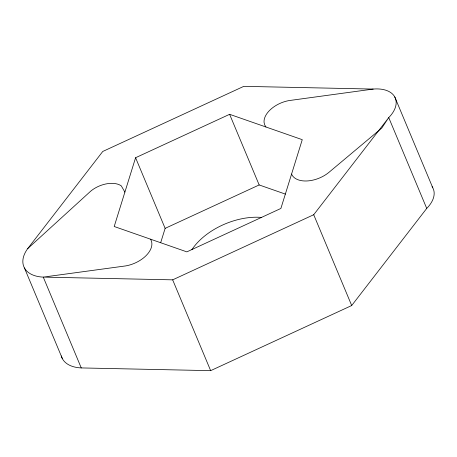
<?xml version="1.0" encoding="UTF-8"?>
<svg xmlns="http://www.w3.org/2000/svg" width="457" height="457" viewBox="0 0 457 457"><rect width="100%" height="100%" fill="white"/><g stroke="black" fill="none" stroke-linecap="round" stroke-linejoin="round"><path stroke-width="0.69" d="M135.586 157.728L114.204 226.506L186.85 251.87L280.884 208.455L302.266 139.676L229.614 114.313L135.586 157.728L165.131 228.363L160.687 242.661M81.255 367.925L43.266 277.113A36.463 21.69 -22.7 0 1 27.728 248.585L102.756 151.467L243.804 86.344L373.203 89.075A31.927 18.994 -22.7 0 1 388.741 117.603L426.729 208.415L351.701 305.533L210.654 370.656L81.255 367.925A36.463 21.69 -22.7 0 1 61.295 355.94M150.524 239.188A24.529 14.59 -22.7 0 1 125.886 265.883L43.266 277.113L172.666 279.844L313.713 214.721L388.741 117.603L381.721 128.126L329.086 172.232A24.141 14.361 -22.7 0 1 291.572 174.066M27.728 248.585L90.663 191.203A21.656 12.882 -22.7 0 1 121.288 185.873L124.892 192.117M165.131 228.363L259.165 184.948L285.397 194.105M373.203 89.075L288.938 100.597A23.496 13.973 -22.7 0 0 264.083 122.493L264.677 124.881L265.94 126.995M394.779 96.964L432.768 187.776M313.713 214.721L351.701 305.533M229.614 114.313L259.165 184.948M172.666 279.844L210.654 370.656M24.438 267.956L62.426 358.768M191.894 249.665A54.423 32.373 -22.7 0 1 261.695 217.441M432.082 186.667A31.927 18.994 -22.7 0 1 426.729 208.415"/></g></svg>
